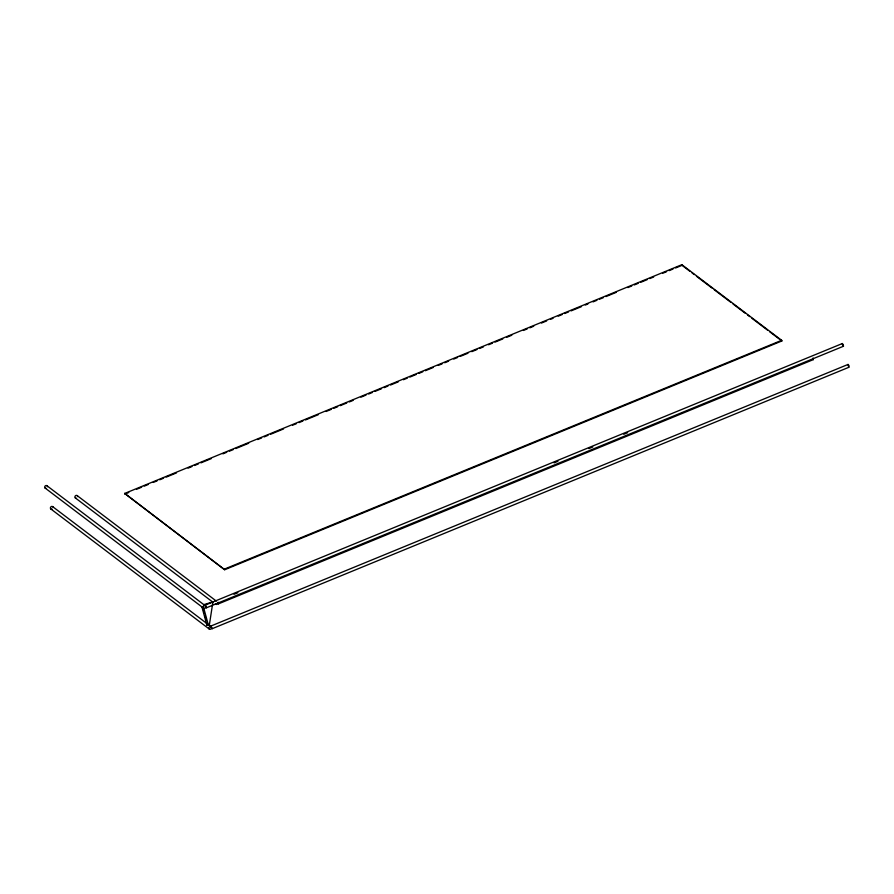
<?xml version="1.0" encoding="UTF-8"?>
<svg xmlns="http://www.w3.org/2000/svg" width="894" height="894" viewBox="0 0 894 894"><rect width="100%" height="100%" fill="white"/><g stroke="black" fill="none" stroke-linecap="round" stroke-linejoin="round"><path stroke-width="1.34" d="M211.386 627.99L212.124 628.717L849.222 367.143L848.942 365.512L848.037 364.45L210.939 626.024L211.073 627.286M812.624 358.874L813.361 359.6L813.082 357.98M209.252 625.644L212.917 601.885L203.541 604.735M205.218 605.115L206.402 607.808L843.5 346.235L843.221 344.603L842.316 343.542L205.218 605.115L206.402 607.808M217.678 603.137L218.415 603.875L218.136 602.243M212.124 628.717L210.939 626.024M813.361 359.6L218.415 603.875M842.316 343.542L842.45 344.805M848.037 364.45L848.317 366.082M201.865 606.713L206.872 625.085L207.497 625.197L208.291 624.75L203.642 607.685M203.24 606.545L201.921 606.847M124.702 493.443L681.865 264.691L781.658 340.323L781.837 340.983L224.685 569.735L124.702 493.443L224.685 569.735M124.881 494.091L128.758 492.505M136.491 489.331L141.654 487.208M144.236 486.146L148.102 484.559M153.254 482.447L157.132 480.86M159.713 479.799L163.58 478.212M166.161 477.15L176.476 472.915M188.086 468.143L191.953 466.556M194.534 465.495L198.401 463.908M200.982 462.857L211.297 458.611M222.908 453.85L226.774 452.263M229.356 451.202L233.222 449.615M235.804 448.553L248.7 443.256M257.729 439.557L261.596 437.959M264.177 436.909L268.044 435.322M270.625 434.26L283.521 428.964M292.55 425.253L296.417 423.667M298.998 422.605L302.865 421.018M305.446 419.957L318.342 414.671M326.087 411.486L331.238 409.374M333.82 408.312L337.686 406.725M340.268 405.664L346.716 403.015M349.297 401.954L353.164 400.367M360.908 397.193L366.059 395.07M368.641 394.019L372.507 392.421M375.089 391.371L381.537 388.722M384.118 387.661L387.985 386.074M390.566 385.012L398.311 381.839M403.462 379.715L407.329 378.128M409.91 377.067L416.358 374.418M418.94 373.368L422.806 371.781M425.388 370.719L433.132 367.535M438.283 365.422L442.161 363.836M444.731 362.774L448.609 361.187M453.761 359.064L457.627 357.477M460.209 356.415L467.953 353.242M471.82 351.655L476.983 349.532M479.553 348.481L483.43 346.883M488.582 344.771L492.46 343.184M495.03 342.123L502.774 338.949M506.641 337.362L511.804 335.239M523.403 330.478L527.281 328.88M529.851 327.83L533.729 326.232M541.462 323.058L546.625 320.946M550.492 319.359L553.073 318.298M558.236 316.174L562.102 314.587M564.684 313.526L568.55 311.939M571.132 310.877L581.446 306.642M585.313 305.055L587.894 303.994M593.057 301.881L596.924 300.295M599.505 299.233L603.372 297.646M605.953 296.584L616.268 292.349M627.879 287.577L631.745 285.991M634.327 284.94L638.193 283.342M640.774 282.292L647.222 279.643M649.804 278.582L653.67 276.995M662.7 273.285L666.566 271.698M669.148 270.636L673.014 269.049M675.596 267.988L682.044 265.339L689.81 271.228M224.506 569.076L781.658 340.323M234.005 594.286L237.882 592.7M554.068 462.88L557.934 461.293M588.911 448.576L592.778 446.989M623.755 434.272L627.633 432.685M843.4 346.257L842.595 345.162M692.023 272.905L694.236 274.592M696.46 276.268L711.982 288.036M714.194 289.712L730.834 302.317M733.046 304.005L745.25 313.246M747.462 314.934L749.686 316.61M751.899 318.286L767.421 330.054M769.645 331.741L781.837 340.983M77.23 495.656L216.359 601.103M75.308 497.902L213.32 602.5M47.024 485.8L205.452 605.875A1.475 1.296 -52.8 0 1 204.849 608.3A1.475 1.296 -52.8 0 1 203.173 606.814A1.475 1.296 -52.8 0 1 205.452 605.875M45.102 488.035L203.53 608.121M52.746 506.708L211.174 626.783A1.475 1.296 -52.8 0 1 210.571 629.22A1.475 1.296 -52.8 0 1 208.894 627.722A1.475 1.296 -52.8 0 1 211.174 626.783M50.824 508.954L209.252 629.03M208.291 624.75L206.872 625.085M681.865 264.691L682.044 265.339M202.938 607.886L204.368 613.116M205.084 615.731L206.156 619.654M217.868 602.88A1.475 1.296 -52.8 0 1 215.331 603.919M76.281 498.181A1.475 1.296 -52.8 0 1 74.906 496.963A1.475 1.296 -52.8 0 1 76.269 495.377A1.475 1.296 -52.8 0 1 77.644 496.595M46.075 488.325A1.475 1.296 -52.8 0 1 44.7 487.107A1.475 1.296 -52.8 0 1 46.063 485.52A1.475 1.296 -52.8 0 1 47.427 486.738M52.143 509.133A1.475 1.296 -52.8 0 1 50.466 508.373A1.475 1.296 -52.8 0 1 51.427 506.518A1.475 1.296 -52.8 0 1 53.104 507.289"/></g></svg>
